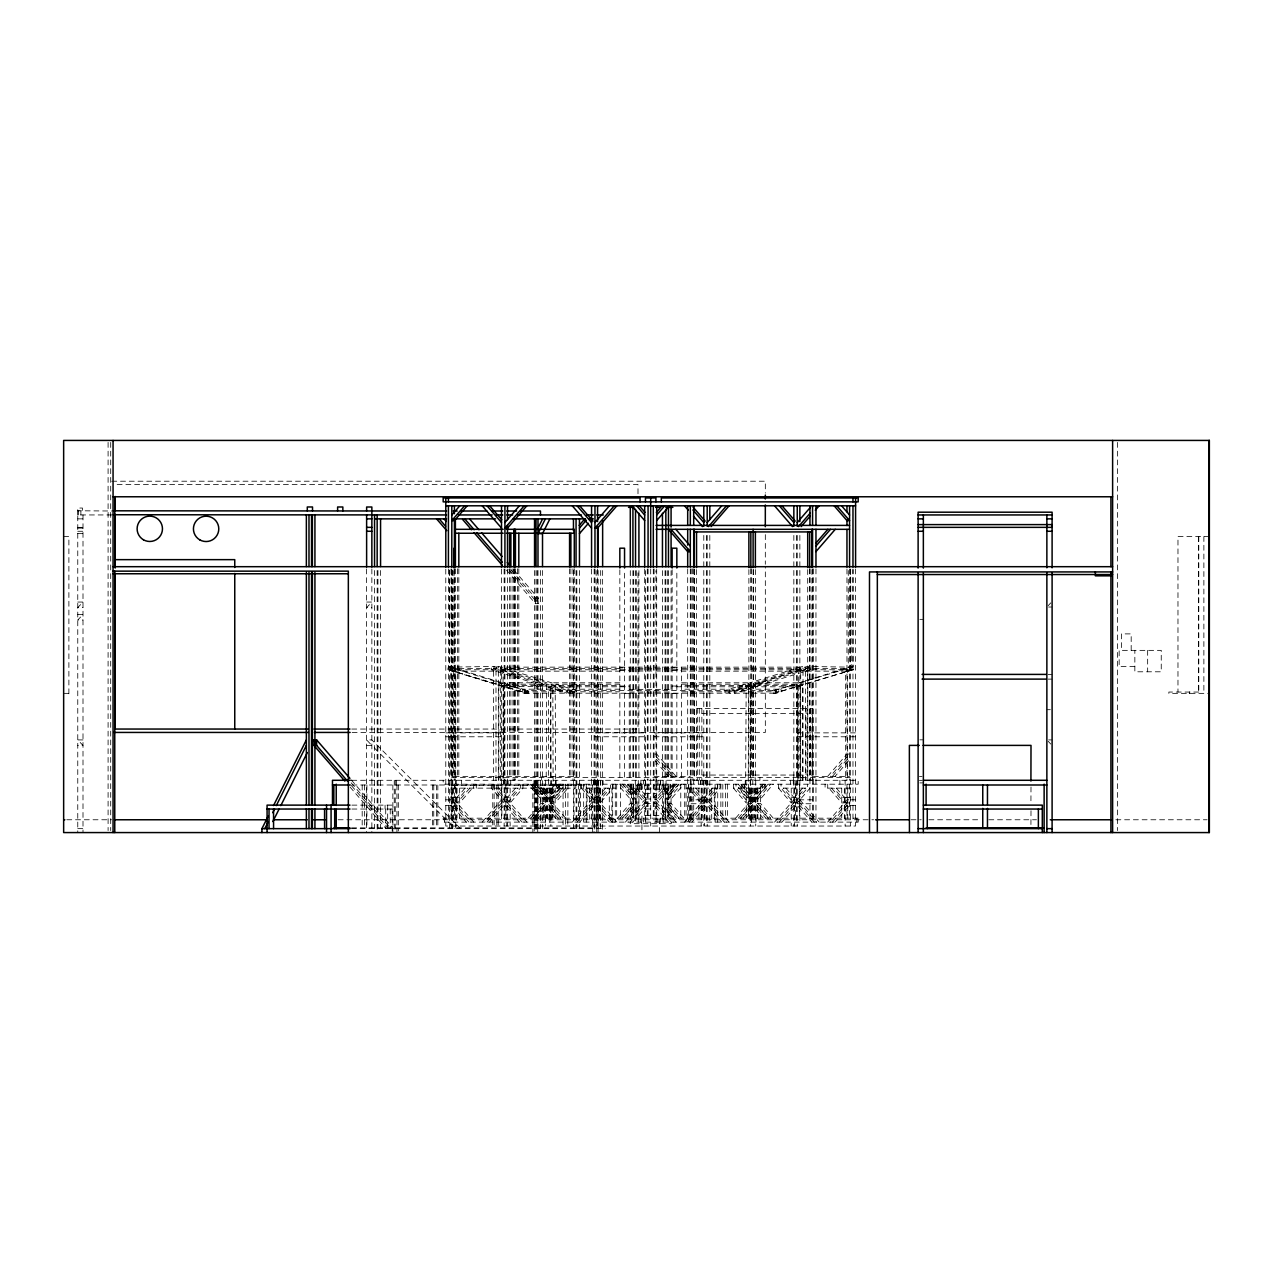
<?xml version="1.0" encoding="UTF-8"?>
<svg xmlns="http://www.w3.org/2000/svg" width="1273" height="1273" viewBox="0 0 1273 1273"><rect width="100%" height="100%" fill="white"/><g stroke="black" fill="none" stroke-linecap="round" stroke-linejoin="round"><path stroke-width="0.75" stroke-dasharray="5 3.75" d="M77.748 514.722L77.764 508.038L82.474 508.038L82.474 510.775L77.764 510.775L111.897 511.014M377.158 570.495L377.158 832.574M449.305 570.002L449.289 667.147L494.083 666.463L572.007 690.587M451.66 569.779L451.66 667.879L454.015 667.879L454.015 569.779M850.348 777.532L451.024 777.532L451.024 670.155L455.734 671.253L455.734 780.285M503.567 686.052L503.567 777.835L498.857 777.835L498.857 684.954L503.567 686.418L498.857 685.32M598.119 832.574L598.119 784.995L351.778 784.995M619.84 569.779L619.84 667.879L624.55 667.879L624.55 569.779M672.128 569.779L672.128 667.879L676.838 667.879L676.838 569.779M797.821 777.532L797.009 684.19M847.611 777.532L847.643 671.396M750.513 777.532L750.911 686.672L748.556 685.956L748.253 784.2M451.644 667.147L450.833 669.757L491.203 669.757L493.685 669.089L494.083 666.463M567.36 690.587L566.946 693.196L491.203 669.757L491.601 667.147L576.255 693.196L576.669 690.587L498.745 666.463L498.332 669.089L495.849 669.757M522.487 691.812L522.901 689.186L562.857 689.186L562.459 691.812L522.487 691.812L526.99 693.196L774.398 693.196L773.984 690.587L527.388 690.587L526.99 693.196M447.762 669.503L448.382 666.861L450.722 666.861L528.566 690.937L527.961 693.594L447.762 669.503L527.961 693.594M450.117 669.503L450.722 666.861M525.606 693.594L526.21 690.937L528.566 690.937M451.024 667.673L450.212 670.298L525.208 693.514L526.02 690.889M454.716 671.698L455.527 669.073M499.064 685.415L499.875 682.789M504.379 684.19L503.567 784.2M519.734 691.812L520.546 689.186M524.221 693.196L525.033 690.587M465.043 788.13L457.039 797.375L459.648 797.375L467.652 788.13M469.848 788.13L457.039 802.913L459.648 802.913L472.458 788.13M482.212 822.119L501.514 799.826L504.14 799.826L484.838 822.119M515.533 788.13L507.529 797.375L510.139 797.375L518.143 788.13M487.018 822.119L501.514 805.363L504.14 805.363L489.628 822.119M528.104 818.189L540.914 803.406L546.149 803.406L533.339 818.189M550.318 793.445L558.322 784.2M530.714 818.189L543.523 803.406M560.518 784.2L547.708 798.998L552.928 798.998L565.737 784.2M560.932 784.2L552.928 793.445L547.708 793.445L555.712 784.2L555.203 686.688L552.848 687.42M532.91 818.189L540.914 808.944L546.149 808.944L538.145 818.189M550.318 798.998L563.127 784.2M560.566 788.13L552.562 797.375L555.171 797.375L563.175 788.13M535.519 818.189L543.523 808.944M565.355 788.13L552.562 802.913L555.171 802.913L567.981 788.13M572.261 822.119L591.563 799.826L594.189 799.826L574.887 822.119M605.582 788.13L597.578 797.375L600.188 797.375L608.192 788.13M577.067 822.119L591.563 805.363L594.189 805.363L579.676 822.119M617.485 818.189L630.294 803.406L635.513 803.406L622.72 818.189M620.094 818.189L632.904 803.406M622.29 818.189L630.294 808.944L635.513 808.944L627.509 818.189M624.9 818.189L632.904 808.944M625.377 822.119L644.679 799.826L647.289 799.826L627.987 822.119M662.087 788.13L654.083 797.375L656.693 797.375L664.697 788.13M632.792 822.119L647.289 805.363L644.679 805.363L630.183 822.119L630.183 823.679L671.221 823.679L671.221 822.119M666.893 788.13L654.083 802.913L656.693 802.913L669.503 788.13M673.863 784.2L665.859 793.445L671.078 793.445L679.082 784.2M668.468 793.445L676.472 784.2M678.668 784.2L665.859 798.998L671.078 798.998L683.887 784.2M668.468 798.998L681.278 784.2M712.594 788.13L704.574 797.375L707.199 797.375L715.203 788.13M684.492 822.119L703.794 799.826M687.118 822.119L706.42 799.826L691.096 799.826M689.298 822.119L703.794 805.363L706.42 805.363L691.907 822.119M720.009 784.2L720.009 788.13L707.199 802.913L704.574 802.913L717.383 788.13L717.383 784.2M757.61 788.13L749.606 797.375L752.216 797.375L760.22 788.13M763.243 784.2L755.239 793.445L760.458 793.445M735.635 818.189L748.444 803.406L753.68 803.406L740.87 818.189M765.853 784.2L749.606 802.913L752.216 802.913L768.462 784.2M738.245 818.189L751.054 803.406M768.049 784.2L755.239 798.998L760.458 798.998L773.268 784.2M740.44 818.189L748.444 808.944L753.68 808.944L745.676 818.189M757.849 798.998L770.658 784.2M743.05 818.189L751.054 808.944M802.626 788.13L794.623 797.375L797.248 797.375L805.252 788.13M774.541 822.119L793.843 799.826L796.468 799.826L777.167 822.119M779.347 822.119L793.843 805.363L796.468 805.363L781.956 822.119M827.657 776.371L846.959 754.077L849.568 754.077L830.267 776.371M832.462 776.371L846.959 759.615L849.568 759.615L835.072 776.371M827.657 822.119L846.959 799.826L849.568 799.826L830.267 822.119M832.462 822.119L846.959 805.363L849.568 805.363L835.072 822.119M1048.188 605.63L1050.798 602.861M496.024 671.317L498.364 670.553M548.536 687.531L550.891 686.799L550.891 826.034M802.642 666.463L724.719 690.587L725.117 693.196L803.04 669.089L805.523 669.757L805.125 667.147L802.642 666.463L803.04 669.089M729.365 690.587L807.289 666.463L849.743 667.147L850.555 669.757L846.052 671.157L805.682 671.157L805.268 668.532L809.771 667.147L810.185 669.757L850.555 669.757M809.771 667.147L734.028 690.587L734.426 693.196L810.185 669.757L807.703 669.089L729.779 693.196L729.206 689.186L681.532 689.186M772.806 690.937L850.65 666.861L853.005 666.861L853.61 669.503L773.427 693.594L772.806 690.937L853.005 666.861L852.974 569.715M773.427 693.594L853.61 669.503M795.466 686.799L799.953 685.415L799.142 682.789L759.185 682.789L754.682 684.19L755.08 686.799L795.466 686.799L794.654 684.19L754.682 684.19M755.08 686.799L759.583 685.415L799.953 685.415M805.682 671.157L810.185 669.757M500.719 671.269L503.074 670.553L503.058 780.285M498.745 666.463L496.247 667.147L495.706 671.157L455.32 671.157L456.132 668.532L496.104 668.532M850.348 670.155L845.654 671.253L845.654 780.285M845.654 671.619L850.3 670.537M797.821 686.418L802.515 685.32M111.753 481.21L765.328 481.21L765.328 493.081M117.132 484.615L638.012 484.615L637.996 494.545M111.897 514.944L77.764 514.944L77.764 832.574M77.764 518.859L83 518.859M77.764 527.356L83 527.356M77.764 528.104L83 528.104M77.764 531.271L83 531.271M77.764 533.642L83 533.642M63.65 536.506L68.885 536.506L68.885 694.008M1209.35 536.506L1177.971 536.506L1177.971 692.051M511.11 569.906L535.551 598.119L538.161 598.119L538.161 603.673L535.551 603.673L506.081 569.652M77.764 602.049L83 602.049L77.764 607.587L83 607.587M366.624 602.049L371.859 602.049L366.624 607.587L371.859 607.587M1048.618 607.014L1052.103 607.014M77.764 614.461L83 614.461L77.764 620.015L83 620.015M919.87 619.346L923.355 619.346M1134.848 666.431L1119.158 666.431L1119.158 650.36L1161.247 650.36L1161.247 671.794L1134.848 671.794L1134.848 650.36M629.244 668.357L672.128 668.357M619.84 668.532L505.397 668.532L504.999 671.157L619.84 671.157M681.532 668.532L795.975 668.532L796.373 671.157L681.532 671.157M805.268 668.532L845.24 668.532L846.052 671.157M619.84 670.521L629.244 670.521M672.128 670.521L681.532 670.521M629.244 671.014L672.128 671.014M1048.156 674.404L1052.103 674.404M1048.156 679.114L1052.103 679.114M619.84 682.789L551.495 682.789L551.098 685.415L619.84 685.415M681.532 682.789L749.877 682.789L750.274 685.415L681.532 685.415M619.84 684.19L555.999 684.19L555.585 686.799L629.244 686.784M681.532 684.19L745.373 684.19L745.787 686.799L672.128 686.784M619.84 686.036L629.244 686.036M672.128 686.036L681.532 686.036M619.84 689.186L572.166 689.186L571.609 693.196L493.685 669.089M629.244 689.361L672.128 689.361M571.768 691.812L619.84 691.812M629.244 692.019L672.128 692.019M681.532 691.812L729.62 691.812M1198.784 692.051L1168.853 692.051L1168.853 693.355L1209.095 693.355M63.65 693.355L68.885 693.355M624.55 693.419L629.244 693.419M672.128 693.419L676.838 693.419M696.538 708.393L812.476 708.393L812.476 780.285M1046.867 709.697L1050.352 709.697M701.853 713.628L807.957 713.628M351.73 729.047L638.012 729.047L638.012 570.065M352.128 732.436L765.328 732.436L765.328 566.278M445.789 732.866L451.024 732.866M451.804 732.866L504.14 732.866M594.968 732.866L647.289 732.866M654.083 732.866L706.42 732.866M797.248 732.866L849.568 732.866M850.348 732.866L855.583 732.866M445.789 736.781L451.024 736.781M451.804 736.781L504.14 736.781M594.968 736.781L647.289 736.781M654.083 736.781L706.42 736.781M797.248 736.781L849.568 736.781M850.348 736.781L855.583 736.781M83 739.915L77.764 739.915L83 745.469L77.764 745.469M919.87 739.836L923.355 739.836M1048.618 739.915L1052.103 739.915M366.624 745.469L371.859 745.469L455.05 828.643M701.853 775.05L807.957 775.05M454.111 776.371L574.282 776.371M654.083 776.371L690.316 776.371M813.352 776.371L849.568 776.371M919.424 776.419L922.05 776.419M797.821 777.835L802.515 777.835M351.778 780.285L858.193 780.285L858.193 784.2L443.179 784.2L443.179 780.285M919.424 780.349L922.05 780.349M919.87 782.895L923.355 782.895M452.758 785.441L575.81 785.441L575.81 788.178L451.024 788.13M581.379 784.2L581.379 788.13L615.289 788.13M686.083 788.13L720.009 788.13M733.407 784.2L733.407 788.13L765.025 788.13L765.025 784.2M778.424 784.2L778.424 788.13L810.058 788.13L797.248 802.913L794.623 802.913L807.432 788.13L807.432 784.2M850.348 788.13L825.095 788.13L825.095 784.2M540.914 793.445L546.149 793.445L538.145 784.2M645.459 793.445L655.913 793.445M451.024 797.375L456.259 797.375M845.129 797.375L850.348 797.375M645.459 798.998L655.913 798.998M445.789 799.826L451.024 799.826M812.572 799.826L797.248 799.826L816.55 822.119M850.348 799.826L855.583 799.826M451.024 802.913L456.259 802.913M845.129 802.913L850.348 802.913M645.459 803.406L655.913 803.406M691.096 803.74L706.42 803.74M797.248 803.74L812.572 803.74M351.889 805.125L392.195 805.125L392.195 832.574M445.789 805.363L451.024 805.363M850.348 805.363L855.583 805.363M645.459 808.944L655.913 808.944M351.889 809.039L392.195 809.039M66.769 819.764L111.499 819.764M338.141 819.764L873.549 819.764M910.991 819.764L921.238 819.764M928.892 819.764L980.846 819.764M988.787 819.764L1036.477 819.764M1115.864 819.764L1207.106 819.764M351.555 827.864L596.751 827.864M77.764 828.643L83 828.643M351.412 828.643L605.264 828.643M451.072 670.537L455.734 671.253M805.363 671.317L800.685 669.821L800.685 780.285M800.653 671.269L798.298 670.553L798.33 780.285M448.382 666.861L526.21 690.937M755.223 686.799L752.868 686.067L752.789 784.2M752.852 687.531L750.497 686.799L750.497 826.034M748.524 687.42L746.169 686.688L745.644 784.2L753.68 793.445L748.444 793.445L740.44 784.2M460.587 828.643L371.859 739.915L366.624 739.915L371.859 745.469M1048.188 741.3L1050.798 744.084M836.345 788.13L844.349 797.375L841.724 797.375L833.72 788.13M831.54 788.13L844.349 802.913L841.724 802.913L828.93 788.13M799.858 799.826L819.16 822.119M785.839 788.13L793.843 797.375L791.233 797.375L783.229 788.13M814.354 822.119L799.858 805.363L797.248 805.363L811.744 822.119M778.424 788.13L791.233 802.913L793.843 802.913L781.033 788.13L781.033 784.2M773.268 818.189L760.458 803.406L755.239 803.406L768.049 818.189M743.05 784.2L751.054 793.445M757.849 803.406L770.658 818.189M740.87 784.2L753.68 798.998L748.444 798.998L735.635 784.2M768.462 818.189L760.458 808.944L755.239 808.944L763.243 818.189M738.245 784.2L751.054 798.998M740.822 788.13L748.826 797.375L746.217 797.375L738.197 788.13M757.849 808.944L765.853 818.189M733.407 788.13L746.217 802.913L748.826 802.913L736.017 788.13L736.017 784.2M513.719 569.906L538.161 598.119L535.551 603.673L535.551 598.119M729.111 822.119L709.809 799.826L707.199 799.826L726.501 822.119M508.707 569.652L538.161 603.673M695.79 788.13L703.794 797.375L701.184 797.375L693.18 788.13M724.305 822.119L709.809 805.363L707.199 805.363L721.696 822.119M675.995 776.371L656.693 754.077L654.083 754.077L673.385 776.371M671.205 776.371L656.693 759.615L654.083 759.615L668.58 776.371M683.887 818.189L671.078 803.406L665.859 803.406L678.668 818.189M668.468 803.406L681.278 818.189M679.082 818.189L671.078 808.944L665.859 808.944L673.863 818.189M668.468 808.944L676.472 818.189M675.995 822.119L656.693 799.826L654.083 799.826L673.385 822.119M671.205 822.119L656.693 805.363L654.083 805.363L668.58 822.119M636.675 788.13L644.679 797.375L647.289 797.375L639.285 788.13L639.364 784.2M634.479 788.13L647.289 802.913L644.679 802.913L631.869 788.13M627.509 784.2L635.513 793.445L630.294 793.445L622.29 784.2M624.9 784.2L632.904 793.445M622.72 784.2L635.513 798.998L630.294 798.998L617.485 784.2M620.094 784.2L632.904 798.998M588.794 788.13L596.798 797.375L594.189 797.375L586.185 788.13M616.88 822.119L597.578 799.826L594.968 799.826L614.27 822.119M612.074 822.119L597.578 805.363L594.968 805.363L609.465 822.119M581.379 788.13L594.189 802.913L596.798 802.913L583.989 788.13L583.989 784.2M543.762 788.13L551.766 797.375L549.156 797.375L541.152 788.13M565.737 818.189L552.928 803.406L547.708 803.406L560.518 818.189M535.519 784.2L543.523 793.445M550.318 803.406L563.127 818.189M533.339 784.2L546.149 798.998L540.914 798.998L528.104 784.2M532.91 784.2L549.156 802.913L551.766 802.913L538.972 788.13L538.972 784.2M560.932 818.189L552.928 808.944L547.708 808.944L555.712 818.189M530.714 784.2L543.523 798.998M550.318 808.944L558.322 818.189M498.745 788.13L506.749 797.375L504.14 797.375L496.136 788.13M526.831 822.119L507.529 799.826L504.92 799.826L524.221 822.119M522.025 822.119L507.529 805.363L504.92 805.363L519.416 822.119M473.715 822.119L454.413 799.826L451.804 799.826L471.105 822.119M468.925 822.119L454.413 805.363L451.804 805.363L466.3 822.119M351.205 779.84L393.468 828.643M351.157 782.8L390.859 828.643M351.364 785.568L388.663 828.643M350.027 787.048L386.053 828.643M850.348 667.673L851.16 670.298M845.861 669.073L846.672 671.698M801.497 682.789L802.308 685.415M780.826 689.186L781.638 691.812M776.339 690.587L777.151 693.196M775.352 690.889L776.164 693.514M851.271 669.503L850.635 569.715M775.162 690.937L775.782 693.594M807.289 666.463L807.703 669.089M759.185 682.789L759.583 685.415M550.859 777.532L550.477 686.672L552.832 685.956L553.119 784.2M453.729 671.396L453.761 777.532M1203.876 536.506L1203.876 693.355M1198.768 536.506L1198.768 693.355M1198.641 536.506L1198.641 693.355M1189.412 692.051L1189.443 693.355M1189.316 692.051L1189.316 693.355M1147.657 650.36L1147.657 671.794M1131.188 650.36L1131.188 633.89L1121.386 633.89L1121.386 650.36M1117.583 442.415L1117.583 830.585M1031.003 787L1030.923 802.849M1031.003 810.774L1030.923 826.623M856.856 818.189L856.856 822.119M855.583 568.983L855.583 826.034L445.789 826.034L445.789 568.983M852.974 568.983L852.974 822.119M850.619 569.492L850.619 667.593L848.279 667.593L848.279 569.492M850.348 568.983L850.348 826.034M849.568 568.983L849.568 780.285M849.568 784.2L849.568 818.189M847.738 788.13L847.738 818.189M846.959 568.983L846.959 780.285M846.959 784.2L846.959 818.189M845.129 780.285L845.129 826.034M844.349 788.13L844.349 818.189M841.724 788.13L841.724 818.189M839.894 780.285L839.894 784.2M827.721 784.2L827.721 788.13M815.961 568.888L815.961 822.119M813.352 568.888L813.352 822.119M812.572 568.888L812.572 822.119M811.935 569.588L811.935 780.285M810.519 708.393L810.519 780.285M809.978 568.84L809.946 822.119M809.771 568.84L809.739 780.285M807.734 780.285L807.734 670.585L805.379 669.821L805.379 780.285M807.703 569.588L807.703 777.676M806 708.393L806 780.285M803.024 670.521L803.024 780.285M802.515 780.285L802.515 684.954L797.821 686.052L797.805 784.2M800.558 685.956L800.558 777.532M799.858 535.44L799.858 822.119M799.492 784.2L799.492 818.189M797.248 535.44L797.248 826.034M796.468 535.44L796.468 822.119M795.577 784.2L795.577 818.189M795.195 780.285L795.195 784.2M794.623 788.13L794.623 826.034M793.843 535.44L793.843 826.034M793.62 777.532L793.62 780.285M793.286 780.285L793.286 784.2M791.233 788.13L791.233 826.034M790.66 780.285L790.66 784.2M765.328 534.628L765.312 564.289M762.416 784.2L762.416 788.13M760.952 784.2L760.952 788.13M760.458 788.13L760.458 818.189M759.901 777.532L759.901 780.285M757.849 788.13L757.849 818.189M757.069 788.13L757.069 818.189M756.035 818.189L756.035 822.119M755.716 780.285L755.716 826.034M755.366 569.588L755.366 777.676M755.239 788.13L755.239 818.189M755.191 777.532L755.191 780.285M754.459 788.13L754.459 818.189M753.68 788.13L753.68 818.189M753.409 569.588L753.409 777.676M753.107 569.588L753.107 780.285M752.216 788.13L752.216 818.189M751.834 788.13L751.834 818.189M751.5 818.189L751.5 822.119M751.134 568.84L751.134 780.285M751.054 788.13L751.054 818.189M750.943 568.84L750.943 780.285M750.179 780.285L750.179 784.2M749.606 788.13L749.606 818.189M748.874 569.588L748.874 777.676M748.826 788.13L748.826 818.189M748.572 784.2L748.444 818.189M746.217 788.13L746.217 818.189M745.962 780.285L745.962 788.13M745.262 780.285L745.262 784.2M744.403 784.2L744.403 788.13M741.793 784.2L741.793 788.13M727.36 784.2L727.36 818.189M725.403 784.2L725.403 818.189M722.825 784.2L722.825 818.189M720.868 784.2L720.868 818.189M717.717 784.2L717.717 822.119M715.092 784.2L715.092 822.119M714.312 788.13L714.312 822.119M711.702 788.13L711.702 822.119M709.809 535.44L709.809 822.119M707.756 780.285L707.756 784.2M707.199 535.44L707.199 826.034M706.42 535.44L706.42 822.119M705.465 780.285L705.465 784.2M705.147 780.285L705.147 784.2M704.908 788.13L704.908 818.189M704.574 788.13L704.574 826.034M703.794 535.44L703.794 826.034M703.237 780.285L703.237 784.2M702.855 780.285L702.855 784.2M702.282 788.13L702.282 818.189M701.853 708.393L701.853 780.285M701.503 788.13L701.503 818.189M701.184 788.13L701.184 826.034M700.946 780.285L700.946 784.2M700.627 780.285L700.627 784.2M699.275 708.393L699.275 780.285M698.893 788.13L698.893 818.189M698.32 780.285L698.32 784.2M697.318 708.393L697.318 780.285M696.538 569.588L696.538 780.285M694.565 569.588L694.565 777.676M694.278 569.588L694.278 780.285M693.705 568.888L693.705 822.119M692.305 568.84L692.305 780.285M692.098 788.13L692.098 822.119M691.096 568.888L691.096 822.119M691 784.2L691 788.13L703.794 802.913L701.184 802.913L688.375 788.13L688.375 784.2M690.316 568.888L690.316 822.119M689.489 788.13L689.489 822.119M688.693 784.2L688.693 822.119M687.691 568.888L687.691 822.119M686.083 784.2L686.083 822.119M684.699 784.2L684.699 818.189M681.532 667.147L681.532 780.285M680.769 784.2L680.769 818.189M676.838 667.147L676.838 780.285M674.388 784.2L674.388 785.775L626.984 785.775L626.984 784.2M673.322 784.2L673.322 788.13L628.05 788.13L628.05 784.2M672.876 785.775L672.876 789.69L628.512 789.69L628.512 785.775M672.128 667.147L672.128 780.285M671.078 570.638L671.078 780.285M671.078 789.69L671.078 818.189M670.712 784.2L670.712 788.13M669.948 784.2L669.948 818.189M668.468 570.638L668.468 780.285M668.357 785.775L668.468 818.189M667.991 784.2L667.991 818.189M667.673 570.638L667.673 780.285M667.689 789.69L667.689 818.189M665.843 570.638L666.05 784.2M665.859 789.69L665.986 822.119M665.429 784.2L665.429 818.189M665.063 570.638L665.063 780.285M665.079 789.69L665.079 818.189M664.06 785.775L664.06 789.69M663.472 784.2L663.472 818.189M663.106 780.285L663.058 788.13M663.106 818.189L663.106 822.119M662.453 570.638L662.453 780.285M662.533 784.2L662.533 785.775M662.453 789.69L662.453 818.189M662.008 784.2L662.008 788.13M660.639 780.285L660.639 784.2M660.448 780.285L660.448 788.13M659.844 822.119L659.844 823.679M659.525 785.775L659.525 789.69M659.398 784.2L659.398 788.13M659.446 832.574L659.446 815.579L641.926 815.579L641.926 832.574M657.87 780.285L657.87 784.2M657.87 818.189L657.87 822.119M656.693 568.983L656.693 780.285M656.693 784.2L656.693 818.189M656.104 780.285L656.104 784.2M656.072 818.189L656.072 822.119L655.913 570.638M654.083 568.983L654.083 780.285M654.083 784.2L654.083 818.189M653.304 568.983L653.304 780.285M653.304 784.2L653.304 818.189M650.694 568.983L650.694 826.034M648.068 568.983L648.068 780.285M648.068 784.2L648.068 818.189M647.289 568.983L647.289 780.285M647.289 784.2L647.289 818.189M645.459 570.638L645.459 822.119M645.268 780.285L645.268 784.2M645.3 818.189L645.3 822.119M644.679 568.983L644.679 780.285M644.679 784.2L644.679 818.189M643.501 780.285L643.501 784.2M643.501 818.189L643.501 822.119M641.99 784.2L641.99 788.13M641.863 785.775L641.863 789.69M641.544 822.119L641.544 823.679M640.94 788.13L640.94 780.285L640.749 784.2M640.892 818.189L640.892 822.119M638.919 570.638L638.919 780.285M638.839 784.2L638.839 785.775M638.919 789.69L638.919 818.189M638.266 780.285L638.314 788.13M638.266 818.189L638.266 822.119M637.916 784.2L637.916 818.189M637.343 785.775L637.343 789.69M636.309 570.638L636.309 780.285M636.309 789.69L636.309 818.189M635.959 784.2L635.959 818.189M635.529 570.638L635.529 780.285M635.513 789.69L635.402 822.119M635.322 780.285L635.322 784.2M633.699 570.638L633.699 780.285M633.683 789.69L633.683 818.189M633.381 784.2L633.381 818.189M633.031 785.775L633.031 789.69M632.92 570.638L632.92 780.285M632.904 789.69L632.904 818.189M631.424 784.2L631.424 818.189M630.66 784.2L630.66 788.13M630.294 570.638L630.294 780.285M630.294 789.69L630.294 818.189M629.244 667.147L629.244 780.285M624.55 667.147L624.55 780.285M620.603 784.2L620.603 818.189M619.84 667.147L619.84 780.285M616.689 784.2L616.689 818.189M615.289 784.2L615.289 822.119M612.997 784.2L612.997 788.13L600.188 802.913L597.578 802.913L610.388 788.13L610.388 784.2M612.679 784.2L612.679 822.119M611.899 788.13L611.899 822.119M609.29 788.13L609.29 822.119M603.052 780.285L603.052 784.2M602.638 570.495L602.638 832.574M600.681 570.495L600.681 828.643M600.442 780.285L600.442 784.2M600.188 788.13L600.188 826.034M599.869 788.13L599.869 818.189M599.09 788.13L599.09 818.189M598.517 780.285L598.517 784.2M598.119 570.495L598.119 828.643M597.578 569.047L597.578 826.034M596.751 784.995L596.751 832.574M596.48 788.13L596.48 818.189M596.162 570.495L596.162 828.643M595.907 780.285L595.907 784.2M595.732 780.285L595.732 784.995M594.968 569.047L594.968 822.119M594.364 780.285L594.364 830.998M594.189 569.047L594.045 832.574M593.616 780.285L593.616 784.2M592.661 784.995L592.661 832.574M591.563 569.047L591.563 822.119M589.685 788.13L589.685 822.119M587.06 788.13L587.06 822.119M586.28 784.2L586.28 822.119M583.671 784.2L583.671 822.119M580.504 784.2L580.504 818.189M579.454 570.495L579.454 828.643M578.547 784.2L578.547 818.189M576.844 570.495L576.844 828.643M576.064 570.495L576.064 828.643M574.282 568.808L574.282 780.285M574.028 784.2L574.028 818.189M573.455 570.495L573.455 828.643M572.977 568.808L572.977 780.285M570.877 568.808L570.877 776.371M569.572 568.808L569.572 776.371M567.981 784.2L567.79 827.864M565.355 784.2L565.419 827.864M563.064 784.995L563.064 827.864M559.595 784.2L559.595 788.13M556.969 784.2L556.969 788.13M556.11 780.285L556.11 784.2M555.41 780.285L555.41 788.13M555.171 788.13L555.171 818.189M552.928 788.13L552.928 818.189M552.8 784.2L552.8 788.13M552.562 788.13L552.562 818.189M551.766 788.13L551.766 818.189M551.209 780.285L551.209 784.2M550.318 788.13L550.318 818.189M549.872 818.189L549.872 822.119M549.538 788.13L549.538 818.189M549.156 788.13L549.156 818.189M548.599 784.2L548.504 686.067L505.922 686.799L506.734 684.19L546.706 684.19L546.181 780.285M547.708 788.13L547.708 818.189M546.929 788.13L546.929 818.189M546.149 788.13L546.149 818.189M545.656 780.285L545.656 826.034M545.337 818.189L545.337 822.119M544.303 788.13L544.303 818.189M543.523 788.13L543.523 818.189M542.521 570.495L542.521 828.643M541.471 777.532L541.471 780.285M540.914 788.13L540.914 818.189M540.548 570.495L540.548 828.643M537.986 570.495L537.986 828.643M537.731 784.995L537.731 832.574M537.158 570.527L537.158 828.643M536.347 780.285L536.347 832.574M536.028 570.495L536.028 832.574M535.344 780.285L535.344 832.574M534.549 570.527L534.549 828.643M534.214 784.995L534.214 830.998M533.976 780.285L533.976 784.995M532.846 784.995L532.846 832.574M522.948 784.2L522.948 788.13L510.139 802.913L507.529 802.913L520.339 788.13L520.339 784.2M518.811 568.808L518.811 776.371M517.506 568.808L517.506 776.371M515.422 568.808L515.422 780.285M514.276 568.808L514.276 780.285M514.101 568.808L514.101 780.285M512.971 568.808L512.971 780.285M510.887 568.808L510.887 776.371M510.712 780.285L510.712 784.2M510.139 788.13L510.139 826.034M509.582 568.808L509.582 776.371M508.102 780.285L508.102 784.2M507.529 569.047L507.529 826.034M506.749 788.13L506.749 826.034M506.177 780.285L506.177 784.2M505.811 784.2L505.811 818.189M504.92 569.047L504.92 822.119M504.14 569.047L504.14 826.034M501.88 784.2L501.88 818.189M501.514 569.047L501.514 822.119M500.703 780.285L500.703 669.821L498.348 670.521L498.348 780.285M498.857 777.532L498.857 780.285M498.22 784.995L498.22 827.864M496.836 784.995L496.836 827.864M495.993 780.285L495.993 669.821L493.638 670.585L493.638 780.285M494.147 784.995L494.147 827.864M493.94 784.2L493.94 788.13L506.749 802.913L504.14 802.913L491.33 788.13L491.33 784.2M492.762 784.995L492.762 827.864M476.277 784.2L476.277 788.13M473.667 784.2L473.667 788.13M461.478 780.285L461.478 784.2M459.648 788.13L459.648 818.189M458.821 568.808L458.821 776.371M457.5 568.808L457.5 776.371M457.039 788.13L457.039 818.189M456.259 780.285L456.259 826.034M455.416 568.808L455.384 828.643M455.113 785.441L455.113 788.178M454.413 568.983L454.413 780.285M454.413 784.2L454.413 818.189M454.111 568.808L454.111 780.285M453.634 788.13L453.634 818.189M452.758 570.495L452.758 828.643M451.979 570.495L451.979 828.643M451.804 568.983L451.804 780.285M451.804 784.2L451.804 818.189M451.024 568.983L451.024 826.034M449.369 570.495L449.369 828.643M448.414 568.983L448.414 822.119M444.532 818.189L444.532 822.119M437.832 784.995L437.832 827.864M436.448 784.995L436.448 827.864M433.759 784.995L433.759 827.864M432.374 784.995L432.374 827.864M398.322 784.995L398.322 830.998M396.937 784.995L396.937 832.574M396.619 780.285L396.619 784.995M395.251 780.285L395.251 830.998M394.248 780.285L394.248 832.574M392.864 784.995L392.864 832.574M390.238 809.039L390.238 828.643M387.676 805.125L387.676 828.643M385.719 809.039L385.719 828.643M385.067 805.125L385.067 809.039M380.563 570.495L380.563 828.643M377.938 570.495L377.938 828.643M374.548 570.495L374.548 828.643M371.859 568.936L371.859 832.574M366.91 784.995L366.91 827.864M366.624 568.936L366.624 832.574M364.539 784.995L364.555 827.864M362.184 784.995L362.184 827.864M110.703 442.415L110.703 830.585M108.094 442.415L108.094 830.585M83 514.944L83 832.574M80.883 511.014L80.883 514.944M78.274 511.014L78.274 514.944M500.91 667.147L500.496 669.757L800.876 669.757L800.462 667.147L500.91 667.147M542.187 682.789L541.789 685.415L501.419 685.415L502.23 682.789L542.187 682.789M778.487 689.186L738.515 689.186L738.929 691.812L778.885 691.812L778.487 689.186M858.193 818.189L443.179 818.189L443.179 822.119L858.193 822.119L858.193 818.189M660.607 822.119L660.607 818.189L660.496 822.119"/><path stroke-width="1.5" d="M371.859 514.849L371.859 507.004L366.64 507.004L366.64 510.919M454.015 567.806L454.015 548.186M619.84 568.013L619.84 548.186L624.55 548.186L624.55 568.013M672.128 568.013L672.128 548.186L676.838 548.186L676.838 568.013M261.92 832.574L261.92 828.643L268.205 816.232M273.536 805.57L306.363 739.915M264.768 828.643L268.317 821.562M272.74 812.715L274.507 809.182M276.273 805.634L306.363 745.469M272.836 821.562L279.042 809.182M280.808 805.634L307.35 752.55M537.986 528.104L542.616 518.859M545.385 518.859L537.986 533.642L542.521 533.642L549.904 518.859M451.804 515.024L459.808 505.795M464.613 505.795L451.804 520.577L454.413 520.577L467.223 505.795M504.92 522.535L519.416 505.795M524.221 505.795L504.92 528.072L507.529 528.072L526.831 505.795M579.135 525.463L584.848 518.859M579.454 528.104L586.328 520.18M579.454 533.642L588.428 523.298M594.968 522.535L609.465 505.795M614.27 505.795L594.968 528.072L597.578 528.072L616.88 505.795M656.375 512.383L662.087 505.795M656.693 515.024L664.697 505.795M656.693 520.577L669.503 505.795M707.199 522.535L721.696 505.795M708.488 526.592L726.501 505.795M711.098 526.592L729.111 505.795M797.248 522.535L810.535 507.179M798.537 526.592L810.105 513.21M801.147 526.592L810.153 516.186M815.293 510.25L819.16 505.795M815.77 543.269L827.848 529.313M815.961 546.053L830.457 529.313M815.961 551.607L835.263 529.313M113.058 496.772L1112.618 496.772M445.789 505.795L855.583 505.795M628.512 507.354L633.811 507.354M655.595 507.354L659.525 507.354M665.811 507.354L672.876 507.354M113.361 510.807L446.616 511.014M453.204 511.014L457.166 511.014M461.144 511.014L486.923 511.014M492.237 511.014L502.787 511.014M506.749 511.014L516.679 511.014M520.641 511.014L540.468 511.014L540.468 514.944M113.361 514.738L446.584 514.944M458.487 514.944L492.205 514.944M496.168 514.944L502.787 514.944M506.749 514.944L512.701 514.944M517.984 514.944L581.459 514.944M586.773 514.944L593.361 514.944M596.687 514.944L603.275 514.944M918.119 514.944L1052.103 514.944M366.624 518.859L371.859 518.859M374.548 518.859L446.584 518.859M454.509 518.859L495.531 518.859M513.385 518.859L585.421 518.859M589.383 518.859L593.361 518.859M918.119 518.859L923.355 518.859M1046.867 518.859L1052.103 518.859M918.119 524.603L1052.103 524.603M656.072 525.399L849.568 525.399M366.624 527.356L371.859 527.356M918.119 527.356L1052.103 527.356M455.416 529.313L503.169 529.313M506.431 529.313L574.282 529.313L574.282 566.835M656.072 529.313L849.568 529.313M366.624 531.271L371.859 531.271M918.119 531.271L923.355 531.271M1046.867 531.271L1052.103 531.271M694.278 531.923L811.935 531.923M455.416 533.244L503.169 533.244M506.431 533.244L574.282 533.244M115.159 559.643L234.757 559.643L234.757 567.519M113.058 566.692L1112.618 566.692M113.058 571.147L348.341 571.147L348.341 832.574M1112.618 571.927L869.491 571.927L869.491 832.574M113.058 573.757L348.341 573.757M877.336 574.537L1112.618 574.537M1110.915 575.842L1095.369 575.842L1095.369 571.927M922.066 674.404L1046.199 674.404M922.066 679.114L1046.199 679.114M308.257 729.047L115.159 729.047L115.159 573.423M313.954 729.047L349.964 729.047M113.743 732.436L308.416 732.436M314.383 732.436L350.139 732.436M344.888 781.113L314.001 745.469L314.001 739.915L316.627 739.915L349.916 778.36M314.001 745.469L316.627 745.469L347.497 781.113M919.249 745.389L909.368 745.389L909.447 832.574M923.084 745.389L1031.003 745.389L1030.923 781.049M350.298 780.285L332.476 780.285L332.476 804.822M923.355 780.285L1046.867 780.285M332.476 784.995L350.298 784.995M923.355 784.995L1046.867 784.995M350.011 805.125L267.075 805.125L267.075 832.574M923.355 805.125L1042.301 805.125L1042.301 832.574M267.075 809.039L350.011 809.039M923.355 809.039L1042.301 809.039M63.65 819.764L64.828 819.764M114.506 819.764L267.505 819.764M273.456 819.764L307.239 819.764M313.206 819.764L325.124 819.764M875.538 819.764L909.304 819.764M1050.225 819.764L1111.981 819.764M333.844 827.864L349.995 827.864M926.092 827.864L1044.131 827.864M261.92 828.643L350.011 828.643M918.119 828.643L1042.301 828.643M1046.867 828.643L1052.103 828.643M841.564 505.795L849.568 515.024M836.759 505.795L849.568 520.577L846.959 520.577L834.149 505.795M781.956 505.795L795.259 521.134M779.347 505.795L793.843 522.535M774.541 505.795L792.554 526.592M693.117 507.179L705.21 521.134M692.926 509.98L703.794 522.535M684.492 505.795L688.359 510.25M693.499 516.186L702.505 526.592M675.804 529.313L690.316 546.053M671.014 529.313L690.316 551.607L687.691 551.607L668.389 529.313M639.285 505.795L645.013 512.383M636.675 505.795L644.679 515.024M631.869 505.795L644.679 520.577M579.676 505.795L592.979 521.134M577.067 505.795L591.563 522.535M572.261 505.795L591.563 528.072M489.628 505.795L501.721 519.734M487.018 505.795L501.514 522.535M482.212 505.795L501.514 528.072M469.976 519.4L478.982 529.791M481.56 532.766L502.135 556.524M507.291 562.475L509.852 565.435M465.154 519.368L474.129 529.727M476.691 532.687L502.294 562.252M462.545 519.368L471.503 529.727M474.065 532.687L502.246 565.212M443.975 518.859L446.266 521.5M439.169 518.859L445.582 526.258M436.559 518.859L446.807 530.682M314.001 739.915L316.627 745.469L316.627 739.915M1209.095 440.426L1209.095 832.574M1112.618 440.426L1112.618 832.574M1110.915 496.772L1110.915 566.692M1110.915 571.927L1110.915 832.574M1052.103 567.806L1052.103 512.192L918.119 512.192L918.119 568.092M1052.103 572.914L1052.103 832.574M1046.867 514.944L1046.867 567.806M1046.867 572.914L1046.867 832.574M1044.131 784.152L1044.131 832.574M1038.37 809.039L1038.37 828.643M987.466 784.995L987.466 804.472M987.466 808.371L987.466 827.864M982.756 784.995L982.756 804.472M982.756 808.371L982.756 827.864M927.269 809.039L927.269 828.643M926.092 784.152L926.092 805.459M923.355 514.944L923.355 568.092M923.355 572.914L923.355 832.574M918.119 572.914L918.119 832.574M877.336 571.927L877.336 832.574M855.583 497.95L855.583 567.074M852.974 497.95L852.974 501.864M852.974 505.795L852.974 567.01M849.568 505.795L849.568 567.01M846.959 505.795L846.959 511.714M846.959 519.607L846.959 525.542M846.959 529.488L846.959 567.01M815.961 505.795L815.961 525.399M815.961 529.313L815.961 566.899M812.572 505.795L812.572 525.399M812.572 529.313L812.572 566.899M811.935 529.313L811.935 567.599M809.946 505.795L809.946 525.399M809.676 531.923L809.676 567.599M807.703 531.923L807.703 567.599M799.858 505.795L799.858 521.596M797.248 505.795L797.248 526.226M793.843 505.795L793.843 526.226M765.328 495.054L765.312 499.016M765.328 504.951L765.312 526.704M755.366 531.923L755.366 567.599M753.107 529.313L753.107 567.599M750.847 531.923L750.847 567.599M748.874 531.923L748.874 567.599M709.809 505.795L709.809 519.623M707.199 505.795L707.199 526.226M703.794 505.795L703.794 526.226M696.538 531.923L696.538 567.599M694.278 529.313L694.278 567.599M693.705 505.795L693.705 525.399M693.705 529.313L693.705 566.899M690.316 505.795L690.316 525.399M690.316 529.313L690.316 566.899M687.691 505.795L687.691 525.399M687.691 529.313L687.691 545.146M687.691 549.093L687.691 566.899M671.078 507.354L671.078 527.133M671.078 531.096L671.078 566.692M668.468 507.354L668.468 566.692M665.843 509.327L665.843 566.692M662.453 513.29L662.453 566.692M661.324 501.864L661.324 497.95L858.193 497.95L858.193 501.864L443.179 501.864L443.179 497.95L640.064 497.95L640.064 501.864M656.693 505.795L656.693 567.01M655.913 501.864L655.913 497.95L645.459 497.95L645.459 501.864M653.304 505.795L653.304 567.01M650.694 497.95L650.694 567.01M648.068 505.795L648.068 567.01M644.679 505.795L644.679 567.01M638.919 513.29L638.919 566.692M635.529 509.327L635.529 566.692M632.92 507.354L632.92 566.692M630.294 507.354L630.294 566.692M602.638 520.848L602.638 566.517M598.119 526.799L598.119 566.517M597.578 505.795L597.578 521.596M597.578 527.531L597.578 567.074M594.968 505.795L594.968 567.074M591.563 505.795L591.563 567.074M579.454 518.859L579.454 566.517M576.064 518.859L576.064 566.517M573.455 518.859L573.455 530.777M570.877 533.244L570.877 566.835M569.572 533.244L569.572 566.835M542.521 532.766L542.521 566.517M537.986 518.859L537.986 566.517M536.028 518.859L536.028 566.517M534.549 518.907L534.549 566.565M518.811 533.244L518.811 566.835M515.422 529.313L515.422 566.835M514.276 529.313L514.276 566.835M514.101 529.313L514.101 566.835M510.887 533.244L510.887 566.835M509.582 533.244L509.582 566.835M507.529 505.795L507.529 519.623M507.529 525.558L507.529 567.074M504.92 505.795L504.92 567.074M501.514 505.795L501.514 567.074M458.821 533.244L458.821 566.835M455.384 518.859L455.416 566.835M454.413 505.795L454.413 513.687M454.413 519.607L454.413 567.01M451.804 505.795L451.804 567.01M448.414 497.95L448.414 501.864M448.414 505.795L448.414 567.01M445.789 497.95L445.789 567.074M380.563 518.859L380.563 566.517M377.158 514.944L377.158 566.517M374.548 514.944L374.548 566.517M371.859 514.944L371.859 566.962M366.624 514.944L366.624 566.962M342.851 510.903L342.851 506.988L337.616 506.988L337.616 510.903M336.231 784.152L336.231 805.459M336.231 809.326L336.231 828.691M334.688 809.039L334.688 828.643M333.844 784.995L333.844 804.822M331.075 805.125L331.075 832.574M326.54 805.125L326.54 832.574M324.583 809.039L324.583 828.643M314.924 514.944L314.924 566.565M314.924 572.516L314.924 804.822M314.924 808.801L314.924 828.643M312.522 510.887L312.522 506.972L307.286 506.972L307.286 510.887M312.378 514.944L312.378 566.549M312.378 572.5L312.378 804.775M312.378 808.753L312.378 828.596M311.535 514.944L311.535 566.565M311.535 572.516L311.535 804.822M311.535 808.801L311.535 828.643M308.989 514.944L308.989 566.549M308.989 572.5L308.989 804.775M308.989 808.753L308.989 828.596M306.363 514.944L306.363 566.549M306.363 572.5L306.363 804.775M306.363 808.753L306.363 828.596M273.568 809.039L273.568 828.643M269.033 809.039L269.033 828.643M234.757 573.423L234.757 729.047M115.159 496.454L115.159 510.441M115.159 514.228L115.159 568.076M114.761 496.772L114.761 566.692M114.761 571.147L114.761 832.574M113.058 440.426L113.058 832.574M1209.35 440.426L63.65 440.426L63.65 832.574L1209.35 832.574L1209.35 440.426M199.766 539.847A12.682 12.682 0 0 0 218.781 528.868A12.682 12.682 0 0 0 199.766 517.888A12.682 12.682 0 0 0 199.766 539.847M143.451 539.784A12.682 12.682 0 0 0 162.467 528.804A12.682 12.682 0 0 0 143.451 517.825A12.682 12.682 0 0 0 143.451 539.784"/></g></svg>
